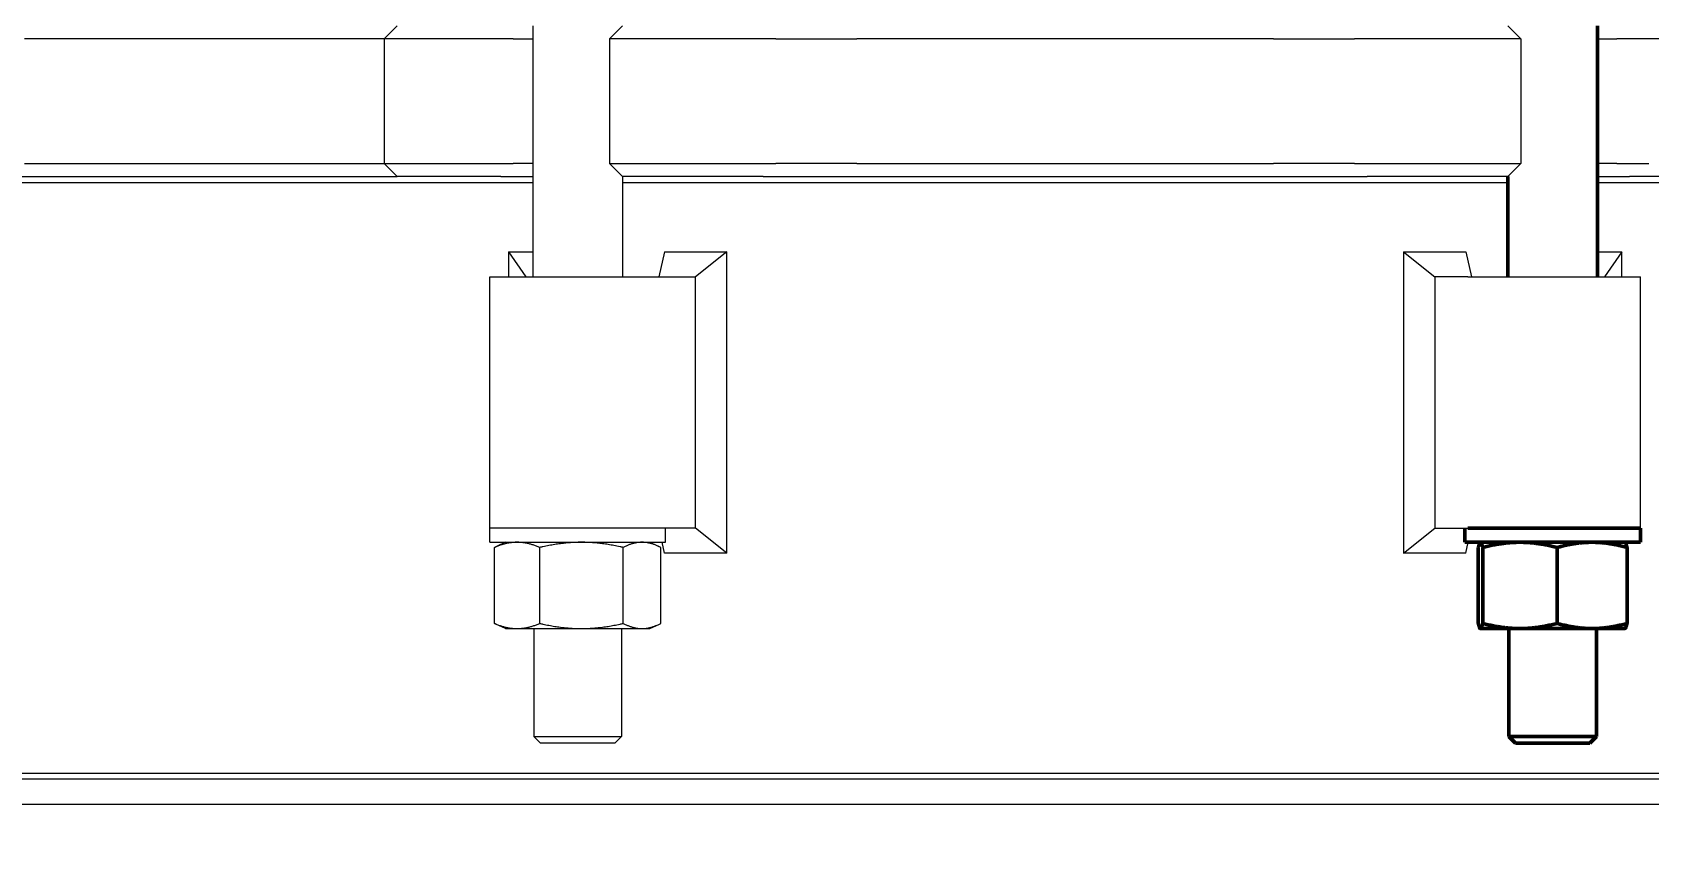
# Model space of a CAD drawing. Header units: inches. Extents: x 15 to 402, y 6 to 261.
# Drawn here: x 69.26 to 85.35, y 113.76 to 121.95 of the extents above; entities that cross this region are included whole.
import ezdxf

# ---------------------------------------------------------------- set-up
doc = ezdxf.new("R2010")
doc.units = ezdxf.units.IN
doc.header["$LTSCALE"] = 12
doc.header["$MEASUREMENT"] = 0
doc.layers.add('Dimension (ANSI)', color=7, linetype='Continuous', lineweight=25)
doc.layers.add('Visible (ANSI)', color=7, linetype='Continuous', lineweight=50)
doc.styles.add('MEMCOR Medium', font='arial.ttf')
doc.dimstyles.new('Default (ANSI)', dxfattribs={"dimscale": 12, "dimtxt": 0.15, "dimasz": 0.098425, "dimexe": 0.125, "dimexo": 0.0625, "dimgap": 0.031496, "dimtad": 0, "dimtih": 1, "dimtoh": 1, "dimdec": 4, "dimrnd": 1e-08, "dimzin": 3, "dimdsep": 46, "dimlunit": 5, "dimtxsty": 'MEMCOR Medium', "dimcen": 0.09, "dimdle": 0.393701, "dimclrd": 256, "dimclre": 256, "dimclrt": 256, "dimadec": 0, "dimazin": 1, "dimtfac": 0.8, "dimtofl": 0, "dimtmove": 0, "dimatfit": 3, "dimfxl": 1, "dimfrac": 1, "dimtolj": 1, "dimtzin": 4, "dimlwd": -1, "dimlwe": -1, "dimarcsym": 0})

# ---------------------------------------------------------------- blocks, each defined once
blk = doc.blocks.new('*D19')
at = {"layer": 'Defpoints', "color": 0, "transparency": 16777216}
for p in [(60.32, 120.644), (98.757, 120.644), (98.757, 109.975)]:
    blk.add_point(p, dxfattribs=at)
at = {"layer": 'Dimension (ANSI)', "transparency": 16777216}
for p, q in [((60.32, 119.894), (60.32, 108.475)), ((98.757, 119.894), (98.757, 108.475)), ((61.502, 109.975), (97.576, 109.975)), ((98.757, 109.975), (102.547, 109.975))]:
    blk.add_line(p, q, dxfattribs=at)
for points in [[(61.502, 110.172), (61.502, 109.778), (60.32, 109.975)], [(97.576, 110.172), (97.576, 109.778), (98.757, 109.975)]]:
    blk.add_solid(points, dxfattribs=at)
at = {"layer": 'Dimension (ANSI)', "transparency": 16777216, "char_height": 1.8, "attachment_point": 5, "style": 'MEMCOR Medium'}
for s, insert in [('\\A1; 38{\\H0.8x;\\S7#16;} in', (109.047, 111.815)), ('\\A1;[976.3 mm]', (109.047, 108.444))]:
    blk.add_mtext(s, dxfattribs=dict(at, insert=insert))

msp = doc.modelspace()

# ---------------------------------------------------------------- linework, layer by layer
at = {"layer": 'Visible (ANSI)', "linetype": 'Continuous', "lineweight": 18}
for p, q in [((72.89064, 122.014122), (72.76064, 121.884122)), ((74.238991, 122.014122), (74.238991, 119.514122)), ((75.1337, 122.014122), (75.0037, 121.884122)), ((83.943943, 122.014122), (84.073943, 121.884122)), ((72.76064, 121.884122), (69.18079, 121.884122)), ((73.450319, 121.884122), (72.76064, 121.884122)), ((72.76064, 121.884122), (72.76064, 120.644122)), ((73.730805, 121.884122), (73.450319, 121.884122)), ((74.046293, 121.884122), (73.730805, 121.884122)), ((74.046293, 121.884122), (74.238991, 121.884122)), ((75.198394, 121.884122), (75.0037, 121.884122)), ((75.0037, 121.884122), (75.0037, 120.644122)), ((75.485922, 121.884122), (75.198394, 121.884122)), ((76.658418, 121.884122), (75.485922, 121.884122)), ((76.658418, 121.884122), (76.92243, 121.884122)), ((76.92243, 121.884122), (77.46549, 121.884122)), ((81.612153, 121.884122), (77.46549, 121.884122)), ((81.612153, 121.884122), (82.155213, 121.884122)), ((82.155213, 121.884122), (82.419225, 121.884122)), ((83.591721, 121.884122), (82.419225, 121.884122)), ((83.879249, 121.884122), (83.591721, 121.884122)), ((84.073943, 121.884122), (83.879249, 121.884122)), ((84.073943, 121.884122), (84.073943, 120.644122)), ((84.838652, 121.884122), (85.03135, 121.884122)), ((85.346838, 121.884122), (85.03135, 121.884122)), ((85.627324, 121.884122), (85.346838, 121.884122)), ((68.995984, 120.514122), (72.89064, 120.514122)), ((69.18079, 120.644122), (72.76064, 120.644122)), ((72.76064, 120.644122), (73.450319, 120.644122)), ((72.89064, 120.514122), (72.76064, 120.644122)), ((73.490661, 120.514122), (72.89064, 120.514122)), ((73.450319, 120.644122), (73.730805, 120.644122)), ((73.769289, 120.514122), (73.490661, 120.514122)), ((73.730805, 120.644122), (74.046293, 120.644122)), ((73.920723, 120.514122), (73.769289, 120.514122)), ((73.920723, 120.514122), (74.238991, 120.514122)), ((74.238991, 120.644122), (74.046293, 120.644122)), ((75.0037, 120.644122), (75.198394, 120.644122)), ((75.1337, 120.514122), (75.0037, 120.644122)), ((75.227153, 120.514122), (75.1337, 120.514122)), ((75.133991, 120.514122), (75.133991, 119.514122)), ((75.198394, 120.644122), (75.485922, 120.644122)), ((75.512776, 120.514122), (75.227153, 120.514122)), ((75.485922, 120.644122), (76.658418, 120.644122)), ((76.532847, 120.514122), (75.512776, 120.514122)), ((76.532847, 120.514122), (76.79686, 120.514122)), ((76.92243, 120.644122), (76.658418, 120.644122)), ((76.79686, 120.514122), (77.195688, 120.514122)), ((77.46549, 120.644122), (76.92243, 120.644122)), ((77.195688, 120.514122), (81.881955, 120.514122)), ((77.46549, 120.644122), (81.612153, 120.644122)), ((82.155213, 120.644122), (81.612153, 120.644122)), ((81.881955, 120.514122), (82.280783, 120.514122)), ((82.419225, 120.644122), (82.155213, 120.644122)), ((82.280783, 120.514122), (82.544796, 120.514122)), ((82.419225, 120.644122), (83.591721, 120.644122)), ((83.564867, 120.514122), (82.544796, 120.514122)), ((83.85049, 120.514122), (83.564867, 120.514122)), ((83.591721, 120.644122), (83.879249, 120.644122)), ((83.943943, 120.514122), (83.85049, 120.514122)), ((83.879249, 120.644122), (84.073943, 120.644122)), ((83.943943, 120.514122), (84.073943, 120.644122)), ((85.03135, 120.644122), (84.838652, 120.644122)), ((84.838652, 120.514122), (85.15692, 120.514122)), ((85.03135, 120.644122), (85.346838, 120.644122)), ((85.308354, 120.514122), (85.15692, 120.514122)), ((85.586982, 120.514122), (85.308354, 120.514122)), ((74.238991, 120.451622), (66.729509, 120.451622)), ((83.943652, 120.451622), (75.133991, 120.451622)), ((92.348134, 120.451622), (84.838652, 120.451622)), ((73.99723, 119.763854), (73.99723, 119.514122)), ((73.99723, 119.763854), (74.238991, 119.763854)), ((73.99723, 119.763854), (74.169966, 119.514122)), ((75.55203, 119.763854), (75.494298, 119.514122)), ((75.55203, 119.763854), (76.170047, 119.763854)), ((76.170047, 119.763854), (75.860336, 119.514122)), ((76.170047, 116.764389), (76.170047, 119.763854)), ((82.907597, 119.763854), (82.907597, 116.764389)), ((82.907597, 119.763854), (83.525613, 119.763854)), ((82.907597, 119.763854), (83.217307, 119.514122)), ((83.525613, 119.763854), (83.583345, 119.514122)), ((84.838652, 119.763854), (85.080413, 119.763854)), ((85.080413, 119.763854), (84.907677, 119.514122)), ((85.080413, 119.514122), (85.080413, 119.763854)), ((73.811491, 119.514122), (75.531676, 119.514122)), ((73.811491, 117.014122), (73.811491, 119.514122)), ((75.531676, 119.514122), (75.860336, 119.514122)), ((75.860336, 117.014122), (75.860336, 119.514122)), ((83.545967, 119.514122), (83.217307, 119.514122)), ((83.217307, 119.514122), (83.217307, 117.014122)), ((83.545967, 119.514122), (85.266152, 119.514122)), ((85.266152, 117.014122), (85.266152, 119.514122)), ((75.531676, 117.014122), (73.811491, 117.014122)), ((75.531676, 117.014122), (73.811491, 117.014122)), ((73.811491, 116.873497), (73.811491, 117.014122)), ((75.860336, 117.014122), (75.531676, 117.014122)), ((75.561491, 116.873497), (75.561491, 117.014122)), ((76.170047, 116.764389), (75.860336, 117.014122)), ((82.907597, 116.764389), (83.217307, 117.014122)), ((83.217307, 117.014122), (83.545967, 117.014122)), ((85.266152, 117.014122), (83.545967, 117.014122)), ((73.811491, 116.873497), (75.561491, 116.873497)), ((73.85743, 116.066364), (73.85743, 116.82163)), ((73.967491, 116.873497), (73.879827, 116.832618)), ((74.310093, 116.066364), (74.310093, 116.82163)), ((75.139155, 116.066364), (75.139155, 116.82163)), ((75.405491, 116.873497), (75.493156, 116.832618)), ((75.515553, 116.066364), (75.515553, 116.82163)), ((75.55203, 116.764389), (75.526807, 116.873497)), ((83.525613, 116.764389), (83.550836, 116.873497)), ((76.170047, 116.764389), (75.55203, 116.764389)), ((83.525613, 116.764389), (82.907597, 116.764389)), ((73.967491, 116.014497), (73.879827, 116.055376)), ((73.967491, 116.014497), (74.083762, 116.014497)), ((74.083762, 116.014497), (74.724624, 116.014497)), ((74.248991, 116.014497), (74.248991, 114.939862)), ((74.724624, 116.014497), (75.327354, 116.014497)), ((75.123991, 116.014497), (75.123991, 114.939862)), ((75.327354, 116.014497), (75.405491, 116.014497)), ((75.405491, 116.014497), (75.493156, 116.055376)), ((74.248991, 114.939862), (75.123991, 114.939862)), ((74.317152, 114.873747), (74.248991, 114.939862)), ((75.05583, 114.873747), (74.317152, 114.873747)), ((75.05583, 114.873747), (75.123991, 114.939862)), ((62.288609, 114.576622), (96.789027, 114.576622)), ((96.726448, 114.514122), (62.351109, 114.514122)), ((96.03611, 114.264122), (63.038506, 114.264122))]:
    msp.add_line(p, q, dxfattribs=at)
at = {"layer": 'Visible (ANSI)'}
for p, q in [((84.838652, 122.014122), (84.838652, 119.514122)), ((83.943652, 120.514122), (83.943652, 119.514122)), ((83.516152, 116.873497), (83.516152, 117.014122)), ((85.266152, 117.014122), (83.545967, 117.014122)), ((85.266152, 116.873497), (85.266152, 117.014122)), ((83.516152, 116.873497), (85.266152, 116.873497)), ((83.651148, 116.066364), (83.651148, 116.82163)), ((83.672152, 116.873497), (83.671138, 116.873024)), ((83.69518, 116.066364), (83.69518, 116.82163)), ((84.435184, 116.066364), (84.435184, 116.82163)), ((85.110152, 116.873497), (85.111165, 116.873024)), ((85.131156, 116.066364), (85.131156, 116.82163)), ((83.672152, 116.014497), (83.671138, 116.014969)), ((83.672152, 116.014497), (83.673164, 116.014497)), ((83.673164, 116.014497), (84.065182, 116.014497)), ((83.953652, 116.014497), (83.953652, 114.939862)), ((84.065182, 116.014497), (84.78317, 116.014497)), ((84.78317, 116.014497), (85.110152, 116.014497)), ((84.828652, 116.014497), (84.828652, 114.939862)), ((85.110152, 116.014497), (85.111165, 116.014969)), ((83.953652, 114.939862), (84.828652, 114.939862)), ((84.021813, 114.873747), (83.953652, 114.939862)), ((84.760491, 114.873747), (84.021813, 114.873747)), ((84.760491, 114.873747), (84.828652, 114.939862))]:
    msp.add_line(p, q, dxfattribs=at)
at = {"layer": 'Visible (ANSI)', "linetype": 'Continuous', "lineweight": 18}
for points, weights in [([(74.083762, 116.873497), (73.978721, 116.873497), (73.85743, 116.82163)], [1, 1.0379548493, 1]), ([(73.85743, 116.82163), (73.86879, 116.827472), (73.879827, 116.832618)], [1, 1.00413561179, 1.00736997985]), ([(74.310093, 116.82163), (74.188803, 116.873497), (74.083762, 116.873497)], [1, 1.0379548493, 1]), ([(74.724624, 116.873497), (74.53224, 116.873497), (74.310093, 116.82163)], [1, 1.0379548493, 1]), ([(75.139155, 116.82163), (74.917008, 116.873497), (74.724624, 116.873497)], [1, 1.0379548493, 1]), ([(75.327354, 116.873497), (75.24001, 116.873497), (75.139155, 116.82163)], [1, 1.0379548493, 1]), ([(75.515553, 116.82163), (75.414697, 116.873497), (75.327354, 116.873497)], [1, 1.0379548493, 1]), ([(73.879827, 116.055376), (73.86879, 116.060522), (73.85743, 116.066364)], [1.00736997985, 1.00413561179, 1]), ([(73.85743, 116.066364), (73.978721, 116.014497), (74.083762, 116.014497)], [1, 1.0379548493, 1]), ([(74.083762, 116.014497), (74.188803, 116.014497), (74.310093, 116.066364)], [1, 1.0379548493, 1]), ([(74.310093, 116.066364), (74.53224, 116.014497), (74.724624, 116.014497)], [1, 1.0379548493, 1]), ([(74.724624, 116.014497), (74.917008, 116.014497), (75.139155, 116.066364)], [1, 1.0379548493, 1]), ([(75.139155, 116.066364), (75.24001, 116.014497), (75.327354, 116.014497)], [1, 1.0379548493, 1]), ([(75.327354, 116.014497), (75.414697, 116.014497), (75.515553, 116.066364)], [1, 1.0379548493, 1])]:
    msp.add_rational_spline(points, weights, degree=2, dxfattribs=at)
at = {"layer": 'Visible (ANSI)'}
for points, weights in [([(83.673164, 116.873497), (83.662946, 116.873497), (83.651148, 116.82163)], [1, 1.0379548493, 1]), ([(83.69518, 116.82163), (83.683381, 116.873497), (83.673164, 116.873497)], [1, 1.0379548493, 1]), ([(84.065182, 116.873497), (83.893463, 116.873497), (83.69518, 116.82163)], [1, 1.0379548493, 1]), ([(84.435184, 116.82163), (84.2369, 116.873497), (84.065182, 116.873497)], [1, 1.0379548493, 1]), ([(84.78317, 116.873497), (84.621669, 116.873497), (84.435184, 116.82163)], [1, 1.0379548493, 1]), ([(85.131156, 116.82163), (84.944671, 116.873497), (84.78317, 116.873497)], [1, 1.0379548493, 1]), ([(85.111165, 116.873024), (85.12045, 116.868695), (85.131156, 116.82163)], [1.0065730979, 1.03432024631, 1]), ([(83.651148, 116.066364), (83.662946, 116.014497), (83.673164, 116.014497)], [1, 1.0379548493, 1]), ([(83.673164, 116.014497), (83.683381, 116.014497), (83.69518, 116.066364)], [1, 1.0379548493, 1]), ([(83.69518, 116.066364), (83.893463, 116.014497), (84.065182, 116.014497)], [1, 1.0379548493, 1]), ([(84.065182, 116.014497), (84.2369, 116.014497), (84.435184, 116.066364)], [1, 1.0379548493, 1]), ([(84.435184, 116.066364), (84.621669, 116.014497), (84.78317, 116.014497)], [1, 1.0379548493, 1]), ([(84.78317, 116.014497), (84.944671, 116.014497), (85.131156, 116.066364)], [1, 1.0379548493, 1]), ([(85.131156, 116.066364), (85.12045, 116.019299), (85.111165, 116.014969)], [1, 1.03432024631, 1.0065730979])]:
    msp.add_rational_spline(points, weights, degree=2, dxfattribs=at)

# ---------------------------------------------------------------- dimensions: what is measured, and where the dimension line sits
at = {"layer": 'Dimension (ANSI)'}
dim = msp.add_linear_dim(base=(98.757223, 109.975323), p1=(60.32042, 120.644122), p2=(98.757223, 120.644122), angle=180, text=' <> in\\X[976.3 mm]', dimstyle='Default (ANSI)', override={"dimgap": 0.031496, "dimtih": 0, "dimtoh": 0, "dimdec": 4, "dimpost": '', "dimtol": 0, "dimlim": 0, "dimtp": 0, "dimtm": 0, "dimtdec": 2, "dimatfit": 2}, dxfattribs=at)
dim.commit()
dim.dimension.update_dxf_attribs({"geometry": '*D19', "text_midpoint": (109.04685, 109.975323), "dimtype": 160})

doc.saveas('drawing.dxf')
